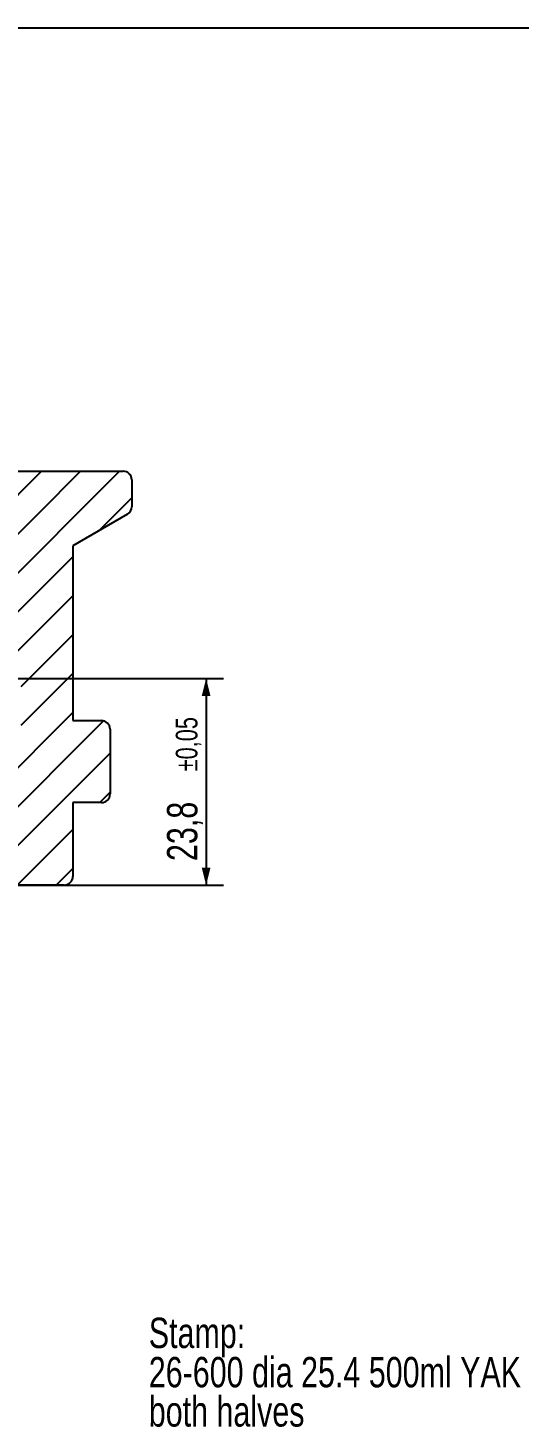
# Model space of a CAD drawing. Header units: millimetres. Extents: x 8 to 586, y 8 to 412.
# Drawn here: x 327.9 to 384.6, y 250.8 to 412 of the extents above; entities that cross this region are included whole.
import ezdxf

# ---------------------------------------------------------------- set-up
doc = ezdxf.new("R2010")
doc.units = ezdxf.units.MM
for name, color, linetype in [('DIMENSIONS', 2, 'Continuous'), ('HATCH', 3, 'Continuous'), ('TEXT', 2, 'Continuous')]:
    doc.layers.add(name, color=color, linetype=linetype)
doc.layers.add('OUTLINE', color=7, linetype='Continuous', lineweight=25)
doc.styles.add('SLDTEXTSTYLE1', font='TXT', dxfattribs={"width": 0.75})
doc.dimstyles.new('SLDDIMSTYLE13', dxfattribs={"dimtxt": 3.5, "dimasz": 2, "dimexe": 0, "dimexo": 0.0625, "dimgap": 0.875, "dimtad": 1, "dimdec": 1, "dimrnd": 1e-09, "dimzin": 12, "dimdsep": 46, "dimtxsty": 'SLDTEXTSTYLE1', "dimsah": 1, "dimcen": 0.09, "dimadec": 0, "dimazin": 3, "dimtol": 1, "dimtp": 0.05, "dimtm": 0.05, "dimtfac": 1, "dimtofl": 0, "dimtmove": 0, "dimatfit": 3, "dimfxl": 0, "dimfrac": 2, "dimtolj": 1, "dimarcsym": 0})

# ---------------------------------------------------------------- blocks, each defined once
blk = doc.blocks.new('_D_14')
at = {"layer": 'DIMENSIONS'}
for p, q in [((296.4029050064759, 337.0265909954416), (350.4721497392954, 337.0265909954416)), ((348.4721497392954, 337.0265909954416), (348.4721497392954, 313.2265909954416)), ((296.4029050064768, 313.2265909954416), (350.4721497392954, 313.2265909954416))]:
    blk.add_line(p, q, dxfattribs=at)
for points in [[(348.4721497392954, 337.0265909954416), (347.9721497392954, 335.0265909954416), (348.9721497392954, 335.0265909954416)], [(348.4721497392954, 313.2265909954416), (348.9721497392954, 315.2265909954416), (347.9721497392954, 315.2265909954416)]]:
    blk.add_solid(points, dxfattribs=at)
at = {"layer": 'DIMENSIONS', "attachment_point": 1, "rotation": 90.00000000000041, "style": 'SLDTEXTSTYLE1'}
for s, insert, char_height in [('±0,05', (344.9722584723607, 326.3334296494539), 2.5), ('23,8', (343.9604128247166, 315.9949067849154), 3.5)]:
    blk.add_mtext(s, dxfattribs=dict(at, insert=insert, char_height=char_height))
blk = doc.blocks.new('SW_NOTE_0_8')
at = {"layer": 'TEXT', "color": 0, "char_height": 3.5, "attachment_point": 1, "style": 'SLDTEXTSTYLE1'}
for s, insert in [('Stamp:', (-55.53417569854007, 0.04120969545462483)), ('26-600 dia 25.4 500ml YAK DA SEBE/Serial No. /BIE', (-55.53417569854007, -4.484484835002633)), ('both halves', (-55.53417569854007, -9.01017936545989))]:
    blk.add_mtext(s, dxfattribs=dict(at, insert=insert))

msp = doc.modelspace()

# ---------------------------------------------------------------- hatches: boundary and pattern name
at = {"layer": 'HATCH'}
h = msp.add_hatch(dxfattribs=at)
h.set_pattern_fill('ANSI31', color=256, angle=2.8e-322, style=0)
h.set_pattern_definition([(45, (0, 0), (-2.245064030267288, 2.245064030267288), [])])
edge = h.paths.add_edge_path(flags=0)
edge.add_arc((315.9529050064757, 338.5265909954416), 1.5, 180, 270.0000000000008)
edge.add_line((315.9529050064757, 337.0265909954416), (326.1529050064757, 337.0265909954416))
edge.add_arc((326.1529050064757, 336.0265909954416), 1, -7.958078640513122e-13, 89.9999999999992, ccw=False)
edge.add_line((327.1529050064757, 336.0265909954416), (327.1529050064757, 328.5065909954416))
edge.add_arc((326.1529050064757, 328.5065909954416), 1, 270, 360, ccw=False)
edge.add_line((326.1529050064757, 327.5065909954416), (319.0529050064758, 327.5065909954416))
edge.add_arc((319.0529050064758, 326.5065909954416), 1, 90, 180)
edge.add_line((318.0529050064758, 326.5065909954416), (318.0529050064758, 320.2265909954416))
edge.add_line((318.0529050064758, 320.2265909954416), (318.8567525837691, 317.2265909954416))
edge.add_line((318.8567525837691, 317.2265909954416), (325.6529050064757, 317.2265909954416))
edge.add_line((325.6529050064757, 317.2265909954416), (325.6529050064757, 314.2265909954416))
edge.add_arc((326.6529050064757, 314.2265909954416), 1, 180, 270.0000000000008)
edge.add_line((326.6529050064757, 313.2265909954416), (332.1029050064757, 313.2265909954416))
edge.add_arc((332.1029050064757, 314.2265909954416), 1, 270.0000000000008, 360.0000000000008)
edge.add_line((333.1029050064757, 314.2265909954416), (333.1029050064757, 322.7265909954416))
edge.add_line((333.1029050064757, 322.7265909954416), (336.4029050064757, 322.7265909954416))
edge.add_arc((336.4029050064757, 323.7265909954416), 1, 270.0000000000008, 360.0000000000008)
edge.add_line((337.4029050064757, 323.7265909954416), (337.4029050064757, 331.1765909954416))
edge.add_arc((336.4029050064757, 331.1765909954416), 1, 0, 90)
edge.add_line((336.4029050064757, 332.1765909954416), (333.1029050064757, 332.1765909954416))
edge.add_line((333.1029050064757, 332.1765909954416), (333.1029050064757, 352.3265909954416))
edge.add_line((333.1029050064757, 352.3265909954416), (339.4029050064757, 355.9638976913362))
edge.add_arc((338.9029050064757, 356.8299230951206), 1, 299.9999999999997, 360.0000000000008)
edge.add_line((339.9029050064757, 356.8299230951206), (339.9029050064757, 359.9265909954416))
edge.add_arc((338.9029050064757, 359.9265909954416), 1, 0, 90)
edge.add_line((338.9029050064757, 360.9265909954416), (319.0029050064757, 360.9265909954416))
edge.add_line((319.0029050064757, 360.9265909954416), (315.9029050064757, 364.0265909954416))
edge.add_line((315.9029050064757, 364.0265909954416), (308.1029050064757, 364.0265909954416))
edge.add_line((308.1029050064757, 364.0265909954416), (308.1029050064757, 362.6014696333584))
edge.add_arc((308.9029050064757, 362.6014696333584), 0.7999999999999988, 180, 246.8676036007047)
edge.add_arc((307.8029050064757, 360.0265909954416), 2.000000000000005, -2.0058225793546853, 66.86760360070161, ccw=False)
edge.add_arc((284.8169976754784, 360.8316153247654), 25.00000000000001, 336.544411601334, 357.994177420647, ccw=False)
edge.add_arc((309.9529050064757, 349.9253711202963), 2.4, 156.5444116013326, 232.8827365328225)
edge.add_arc((308.2029050064758, 347.612904904327), 0.4999999999999989, -7.958078640513122e-13, 52.88273653281749, ccw=False)
edge.add_line((308.7029050064758, 347.612904904327), (308.7029050064758, 347.3765909954416))
edge.add_arc((304.7029050064758, 347.3765909954416), 3.999999999999998, 324.0201994025258, 360, ccw=False)
edge.add_line((307.9398016684036, 345.0265909954416), (314.4529050064757, 342.6560152476835))
edge.add_line((314.4529050064757, 342.6560152476835), (314.4529050064757, 338.5265909954416))

# ---------------------------------------------------------------- linework, layer by layer
at = {"layer": 'OUTLINE'}
for p, q in [((8.000000000000007, 412), (586, 412)), ((319.0029050064758, 360.9265909954416), (338.9029050064757, 360.9265909954416)), ((339.9029050064757, 359.9265909954416), (339.9029050064757, 356.8299230951206)), ((339.4029050064757, 355.9638976913362), (333.1029050064758, 352.3265909954416)), ((333.1029050064758, 352.3265909954416), (333.1029050064758, 332.1765909954416)), ((333.1029050064758, 332.1765909954416), (336.4029050064757, 332.1765909954416)), ((337.4029050064757, 331.1765909954416), (337.4029050064757, 323.7265909954416)), ((333.1029050064758, 322.7265909954416), (333.1029050064758, 314.2265909954416)), ((336.4029050064757, 322.7265909954416), (333.1029050064758, 322.7265909954416)), ((332.1029050064758, 313.2265909954416), (326.6529050064757, 313.2265909954416))]:
    msp.add_line(p, q, dxfattribs=at)
for centre, radius, start, end in [((338.9029050064757, 359.9265909954416), 1, 0, 90), ((338.9029050064757, 356.8299230951206), 1.000000000000033, 299.9999999999997, 0), ((336.4029050064757, 331.1765909954416), 1, 0, 90), ((336.4029050064757, 323.7265909954416), 1, 270.0000000000008, 0), ((332.1029050064758, 314.2265909954416), 1, 270.0000000000008, 0)]:
    msp.add_arc(centre, radius, start, end, dxfattribs=at)

# ---------------------------------------------------------------- block references
at = {"layer": 'TEXT'}
msp.add_blockref('SW_NOTE_0_8', (397.3938740293357, 263.3304572907679), dxfattribs=at)

# ---------------------------------------------------------------- dimensions: what is measured, and where the dimension line sits
at = {"layer": 'DIMENSIONS'}
dim = msp.add_linear_dim(base=(348.4721497392954, 313.2265909954416), p1=(295.4029050064759, 337.0265909954416), p2=(295.4029050064768, 313.2265909954416), angle=90.0000000000002, dimstyle='SLDDIMSTYLE13', dxfattribs=at)
dim.commit()
dim.dimension.update_dxf_attribs({"geometry": '_D_14', "text_midpoint": (348.4721497392954, 325.1265909954416), "dimtype": 160})

doc.saveas('drawing.dxf')
